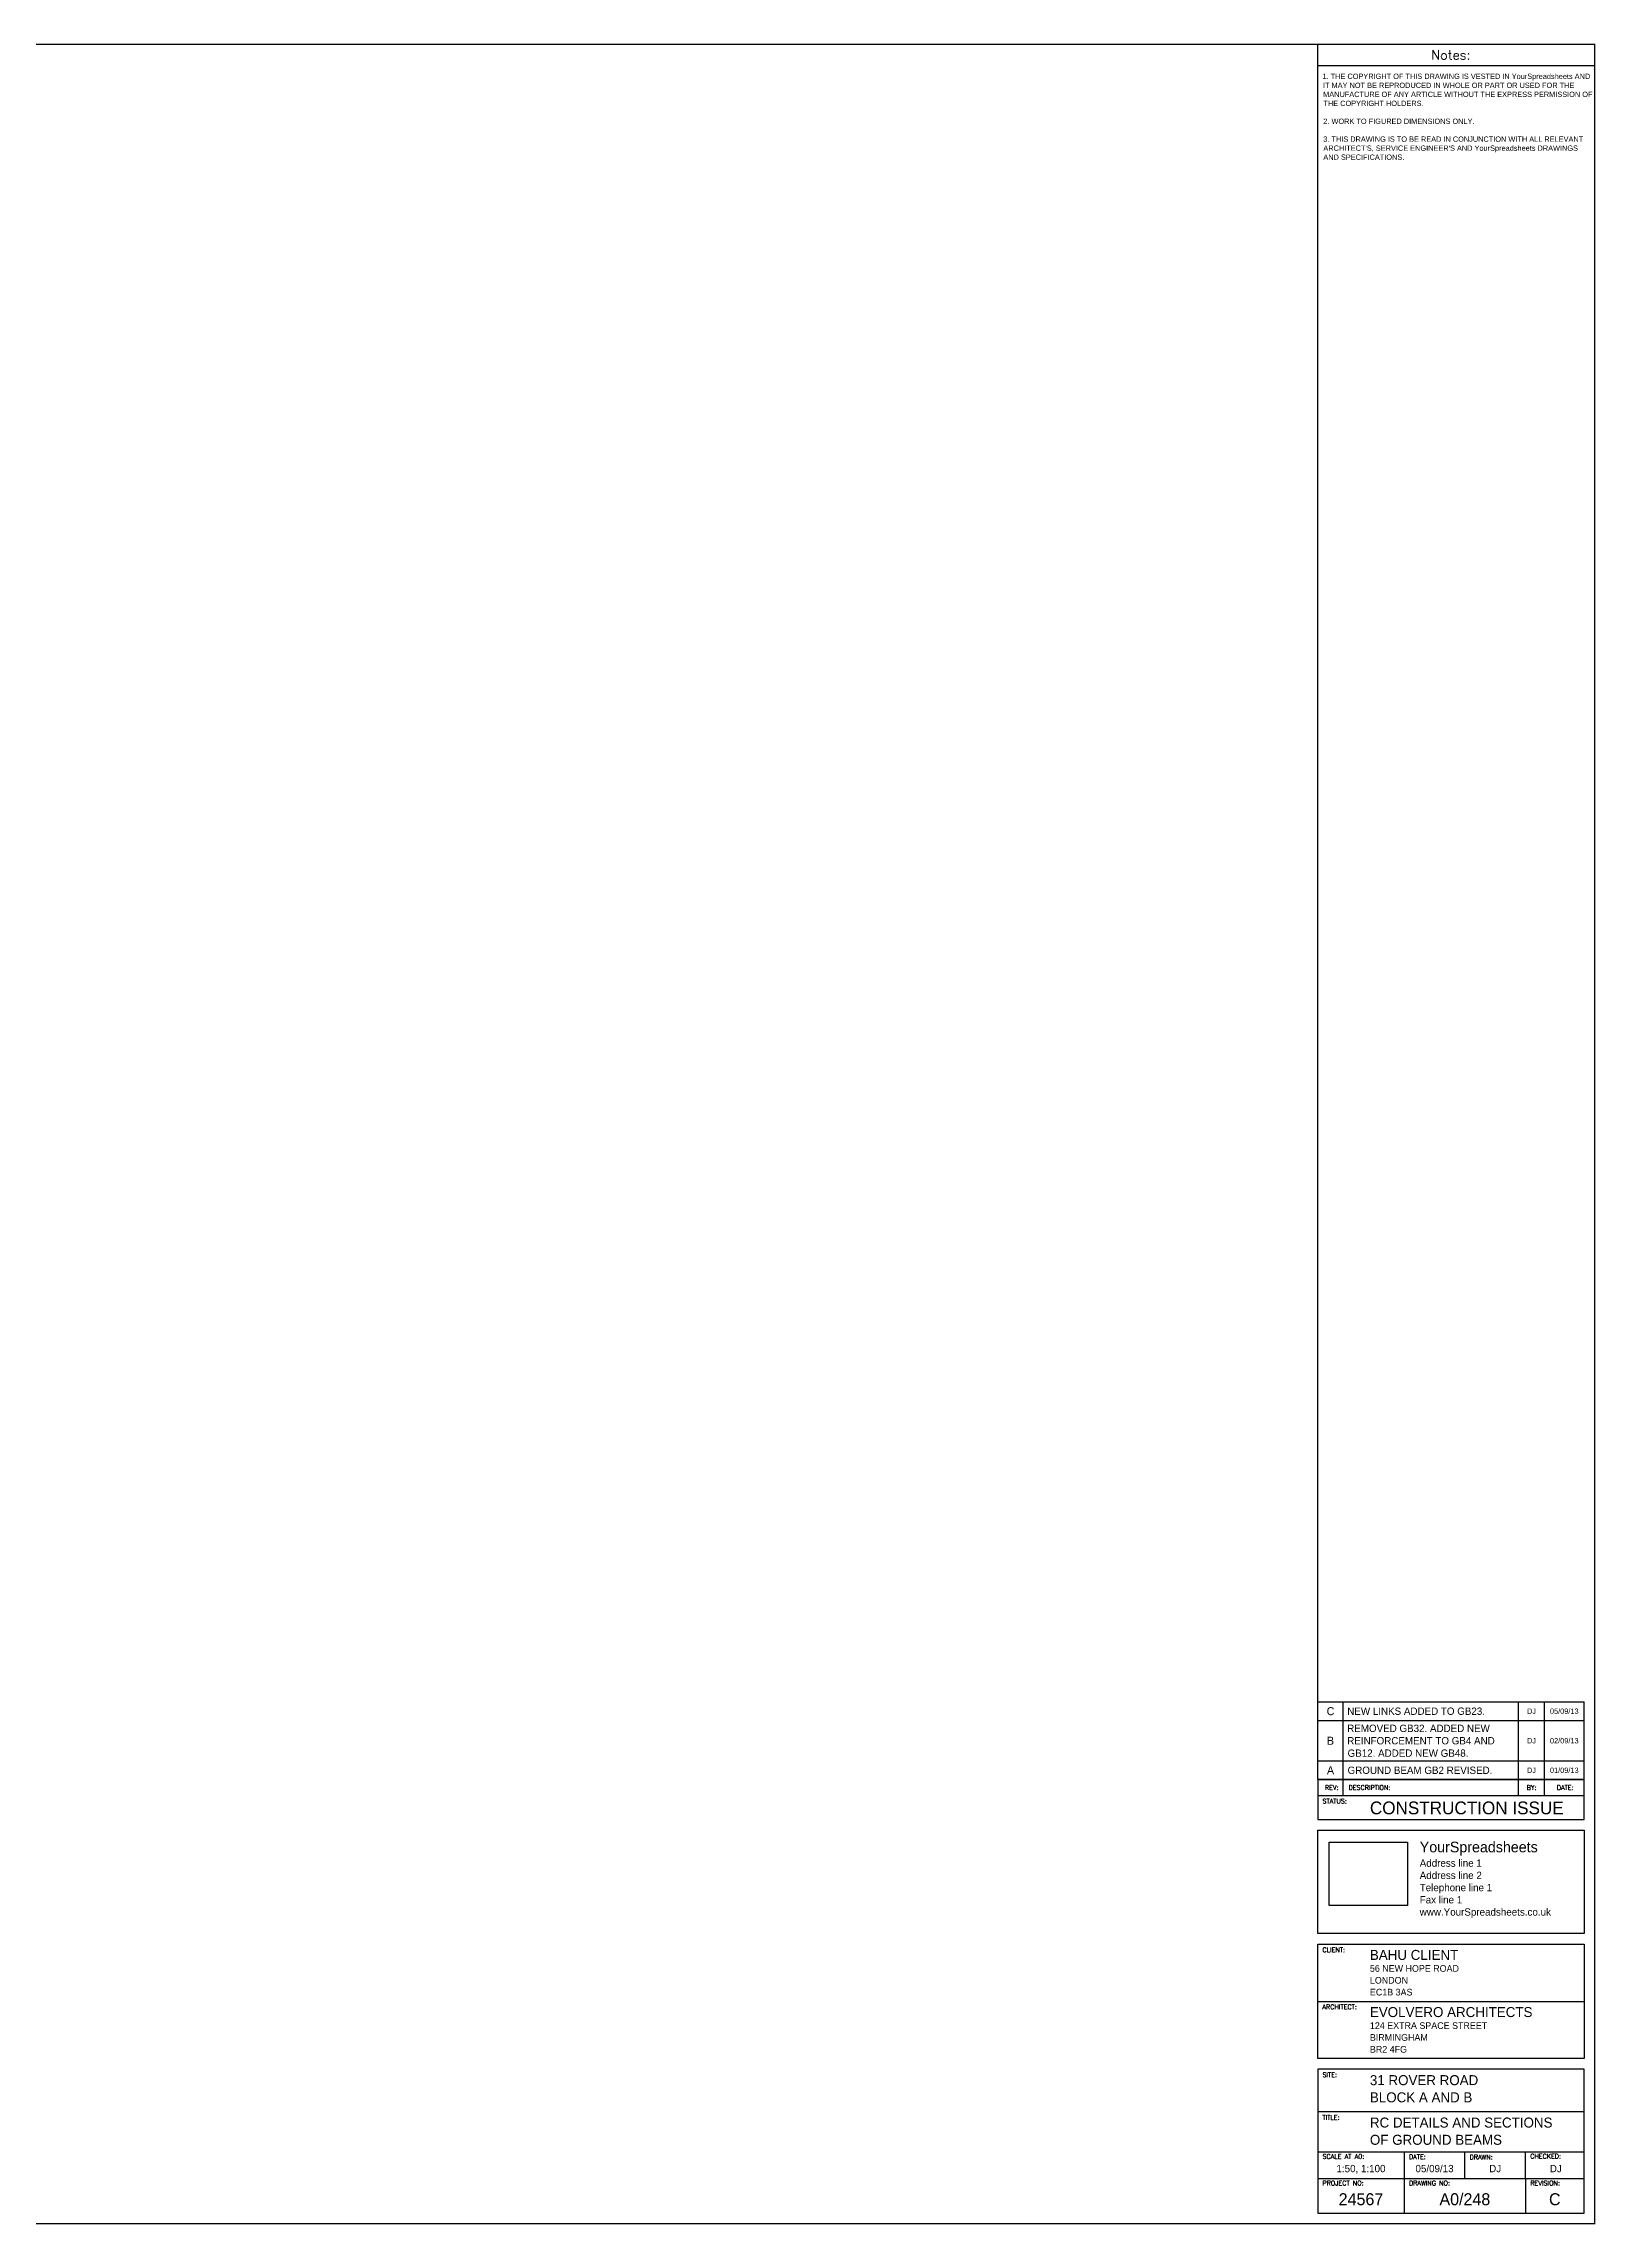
# Paper-space layout 'A0' of a CAD drawing. Extents: x -172 to 993, y -118 to 700.
# Drawn here: x 411 to 993, y -118 to 700 of the extents above; entities that cross this region are included whole.
import ezdxf
from ezdxf.enums import TextEntityAlignment as Align

# ---------------------------------------------------------------- set-up
doc = ezdxf.new("R2010")
doc.units = 0
doc.layers.get('0').update_dxf_attribs({"linetype": 'CONTINUOUS'})
for name, color, linetype in [('YS-TEXT-LARGE', 250, 'CONTINUOUS'), ('YS-TEXT-MEDIUM', 6, 'CONTINUOUS'), ('YS-TEXT-SMALL', 2, 'CONTINUOUS'), ('YS-TITLEBLOCK-BORDERS', 154, 'CONTINUOUS'), ('YS-TITLEBLOCK-TEXT-NONEDITABLE', 154, 'CONTINUOUS')]:
    doc.layers.add(name, color=color, linetype=linetype)
doc.styles.add('ROMANS', font='romans.shx')
doc.styles.add('YS TEXT', font='GOTHIC.TTF')
picture_1 = doc.add_image_def('image1.jpg', size_in_pixel=(739, 600))

# ---------------------------------------------------------------- blocks, each defined once
blk = doc.blocks.new('*U2')
at = {"layer": 'YS-TITLEBLOCK-BORDERS'}
for points in [[(0, 7), (100, 7)], [(0, 0), (0, 7)], [(0, 0), (100, 0)], [(9.61, 0), (9.61, 7)], [(75.41, 0), (75.41, 7)], [(85.13, 0), (85.13, 7)], [(100, 0), (100, 7)]]:
    blk.add_lwpolyline(points, dxfattribs=at)
at = {"layer": 'YS-TEXT-SMALL', "style": 'YS TEXT'}
for tag, height, p in [('rev', 3, (4.8, 3.5)), ('by', 2, (80.27, 3.5)), ('date', 2, (92.57, 3.5))]:
    blk.add_attdef(tag, text='', height=height, dxfattribs=at).set_placement(p, align=Align.MIDDLE_CENTER)
blk.add_attdef('description_001', (11.23, 2.44), '', height=2.75, dxfattribs=at)
blk = doc.blocks.new('*U3')
at = {"layer": 'YS-TITLEBLOCK-BORDERS'}
for points in [[(0, 15.17), (100, 15.17)], [(0, 0), (0, 15.17)], [(9.61, 0), (9.61, 15.17)], [(75.41, 0), (75.41, 15.17)], [(85.13, 0), (85.13, 15.17)], [(100, 0), (100, 15.17)], [(0, 0), (100, 0)]]:
    blk.add_lwpolyline(points, dxfattribs=at)
at = {"layer": 'YS-TEXT-SMALL', "style": 'YS TEXT'}
for tag, height, p in [('rev', 3, (4.8, 7.59)), ('by', 2, (80.27, 7.59)), ('date', 2, (92.57, 7.59))]:
    blk.add_attdef(tag, text='', height=height, dxfattribs=at).set_placement(p, align=Align.MIDDLE_CENTER)
blk.add_attdef('description_001', (11.23, 6.52), '', height=2.75, dxfattribs=at)
blk = doc.blocks.new('*U15')
at = {"layer": 'YS-TITLEBLOCK-BORDERS', "linetype": 'Continuous'}
for p, q in [((1063.17, 818.36), (1163.17, 818.36)), ((1063.17, 810.36), (1167.17, 810.36)), ((1072.78, 161.16), (1072.78, 167.16)), ((1138.58, 161.16), (1138.58, 167.16)), ((1148.3, 161.16), (1148.3, 167.16)), ((1063.17, 161.16), (1163.17, 161.16)), ((1063.17, 83.95), (1163.17, 83.95)), ((1163.17, 42.5), (1063.17, 42.5)), ((1063.17, 27.5), (1154.17, 27.5)), ((1063.17, 27.5), (1163.17, 27.5)), ((1095.65, 27.5), (1095.65, 17.5)), ((1118.41, 17.5), (1118.41, 27.5)), ((1141.17, 17.5), (1141.17, 27.5)), ((1063.17, 17.5), (1163.17, 17.5)), ((1095.65, 17.5), (1095.65, 4.5)), ((1141.17, 17.5), (1141.17, 4.5))]:
    blk.add_line(p, q, dxfattribs=at)
at = {"layer": 'YS-TITLEBLOCK-BORDERS', "linetype": 'Continuous', "const_width": 0.5}
blk.add_lwpolyline([(2.53, 818.36), (1167.17, 818.36), (1167.17, 0.5), (2.53, 0.5)], close=True, dxfattribs=at)
at = {"layer": 'YS-TITLEBLOCK-BORDERS', "linetype": 'Continuous'}
for points in [[(1163.17, 167.16), (1063.17, 167.16), (1063.17, 818.36)], [(1063.17, 167.16), (1063.17, 152.16), (1163.17, 152.16), (1163.17, 167.16), (1063.17, 167.16)], [(1163.17, 4.5), (1163.17, 58.5), (1063.17, 58.5), (1063.17, 4.5), (1163.17, 4.5)]]:
    blk.add_lwpolyline(points, dxfattribs=at)
for points in [[(1063.17, 148.16), (1163.17, 148.16), (1163.17, 109.41), (1063.17, 109.41)], [(1063.17, 105.41), (1163.17, 105.41), (1163.17, 62.5), (1063.17, 62.5)]]:
    blk.add_lwpolyline(points, close=True, dxfattribs=at)
at = {"layer": 'YS-TEXT-LARGE', "linetype": 'Continuous', "insert": (1101.47, 143.87), "char_height": 9, "attachment_point": 1, "style": 'YS TEXT'}
blk.add_mtext('{\\H0.44444x;YourSpreadsheets\\P\\H0.68751x;Address line 1\\PAddress line 2\\PTelephone line 1\\PFax line 1\\Pwww.YourSpreadsheets.co.uk }', dxfattribs=at)
at = {"layer": 'YS-TEXT-MEDIUM', "style": 'YS TEXT'}
for tag, p, height in [('status', (1082.77, 154.14), 4.8), ('client1', (1082.77, 99.5), 3.75), ('client2', (1082.77, 95.05), 2.5), ('client3', (1082.77, 90.6), 2.5), ('client4', (1082.77, 86.14), 2.5), ('architect1', (1082.77, 78.05), 3.75), ('architect2', (1082.77, 73.6), 2.5), ('architect3', (1082.77, 69.14), 2.5), ('architect4', (1082.77, 64.69), 2.5), ('site1', (1082.77, 52.5), 3.75), ('site2', (1082.77, 46.05), 3.75), ('site-single-line', (1082.77, 48.07), 4.8), ('title1', (1082.77, 36.58), 3.75), ('title2', (1082.77, 30.12), 3.75), ('title-single-line', (1082.77, 31.86), 4.8)]:
    blk.add_attdef(tag, p, '', height=height, dxfattribs=at)
for tag, height, p in [('scale', 2.75, (1079.41, 21.2)), ('date', 2.75, (1107.03, 21.2)), ('drawn', 2.75, (1129.79, 21.2)), ('checked', 2.75, (1152.55, 21.2)), ('project_number', 4.5, (1079.41, 9.69)), ('drawing_number', 4.5, (1118.41, 9.69)), ('revision', 4.5, (1152.17, 9.69))]:
    blk.add_attdef(tag, text='', height=height, dxfattribs=at).set_placement(p, align=Align.MIDDLE_CENTER)
at = {"layer": 'YS-TEXT-SMALL', "style": 'YS TEXT'}
for tag, p in [('NOTES_001', (1064.96, 805.35)), ('NOTES_002', (1065.14, 801.97)), ('NOTES_003', (1065.2, 798.58)), ('NOTES_004', (1065.31, 795.2)), ('NOTES_005', (1065.27, 788.48)), ('NOTES_006', (1065.26, 781.76)), ('NOTES_007', (1065.29, 778.38)), ('NOTES_008', (1065.29, 775))]:
    blk.add_attdef(tag, p, '', height=2, dxfattribs=at)
at = {"layer": 'YS-TITLEBLOCK-TEXT-NONEDITABLE', "linetype": 'Continuous', "style": 'ROMANS'}
for s, insert, char_height, width, attachment_point in [('Notes:', (1113.17, 814.36), 3.5, 68.47, 5), ('REV:', (1068.42, 164.16), 1.75, 42.25, 5), ('DESCRIPTION:', (1074.75, 164.16), 1.75, 42.25, 4), ('BY:', (1143.47, 164.16), 1.75, 42.25, 5), ('DATE:', (1156.08, 164.16), 1.75, 42.25, 5), ('STATUS:', (1064.95, 159.93), 1.75, 37.6786, 1), ('CLIENT:', (1064.95, 104.17), 1.75, 37.6786, 1), ('ARCHITECT:', (1064.95, 82.72), 1.75, 37.6786, 1), ('SITE:', (1064.95, 57.27), 1.75, 37.6786, 1), ('TITLE:', (1064.95, 41.27), 1.75, 37.6786, 1), ('SCALE AT A0:', (1064.95, 26.65), 1.75, 37.6786, 1), ('DATE:', (1097.43, 26.52), 1.75, 37.4556, 1), ('DRAWN:', (1120.19, 26.38), 1.75, 37.6786, 1), ('CHECKED:', (1142.95, 26.67), 1.75, 37.6786, 1), ('PROJECT NO:', (1064.95, 16.62), 1.75, 37.6786, 1), ('DRAWING NO:', (1097.44, 16.62), 1.75, 37.6786, 1), ('REVISION:', (1142.99, 16.62), 1.75, 37.6786, 1)]:
    blk.add_mtext(s, dxfattribs=dict(at, insert=insert, char_height=char_height, width=width, attachment_point=attachment_point))
image = blk.add_image(picture_1, insert=(1067.52, 119.93), size_in_units=(29.31, 23.79))
image.dxf.flags = 7

psp = doc.layouts.new('A0')

# ---------------------------------------------------------------- block references
ref = psp.add_blockref('*U15', (-174.18, -118.46))
ref.add_attrib('client1', 'BAHU CLIENT', (908.58, -18.96), dxfattribs={"layer": 'YS-TEXT-MEDIUM', "height": 3.75, "style": 'YS TEXT'})
ref.add_attrib('client2', '56 NEW HOPE ROAD', (908.58, -23.41), dxfattribs={"layer": 'YS-TEXT-MEDIUM', "height": 2.5, "style": 'YS TEXT'})
ref.add_attrib('client3', 'LONDON', (908.58, -27.86), dxfattribs={"layer": 'YS-TEXT-MEDIUM', "height": 2.5, "style": 'YS TEXT'})
ref.add_attrib('client4', 'EC1B 3AS', (908.58, -32.31), dxfattribs={"layer": 'YS-TEXT-MEDIUM', "height": 2.5, "style": 'YS TEXT'})
ref.add_attrib('architect1', 'EVOLVERO ARCHITECTS', (908.58, -40.41), dxfattribs={"layer": 'YS-TEXT-MEDIUM', "height": 3.75, "style": 'YS TEXT'})
ref.add_attrib('architect2', '124 EXTRA SPACE STREET', (908.58, -44.86), dxfattribs={"layer": 'YS-TEXT-MEDIUM', "height": 2.5, "style": 'YS TEXT'})
ref.add_attrib('architect3', 'BIRMINGHAM', (908.58, -49.31), dxfattribs={"layer": 'YS-TEXT-MEDIUM', "height": 2.5, "style": 'YS TEXT'})
ref.add_attrib('architect4', 'BR2 4FG', (908.58, -53.77), dxfattribs={"layer": 'YS-TEXT-MEDIUM', "height": 2.5, "style": 'YS TEXT'})
ref.add_attrib('site1', '31 ROVER ROAD', (908.58, -65.96), dxfattribs={"layer": 'YS-TEXT-MEDIUM', "height": 3.75, "style": 'YS TEXT'})
ref.add_attrib('site2', 'BLOCK A AND B', (908.58, -72.41), dxfattribs={"layer": 'YS-TEXT-MEDIUM', "height": 3.75, "style": 'YS TEXT'})
ref.add_attrib('title1', 'RC DETAILS AND SECTIONS', (908.58, -81.87), dxfattribs={"layer": 'YS-TEXT-MEDIUM', "height": 3.75, "style": 'YS TEXT'})
ref.add_attrib('title2', 'OF GROUND BEAMS', (908.58, -88.34), dxfattribs={"layer": 'YS-TEXT-MEDIUM', "height": 3.75, "style": 'YS TEXT'})
ref.add_attrib('status', 'CONSTRUCTION ISSUE', (908.58, 35.68), dxfattribs={"layer": 'YS-TEXT-MEDIUM', "height": 4.8, "style": 'YS TEXT'})
ref.add_attrib('scale', '1:50, 1:100', dxfattribs={"layer": 'YS-TEXT-MEDIUM', "height": 2.75, "style": 'YS TEXT'}).set_placement((905.23, -97.26), align=Align.MIDDLE_CENTER)
ref.add_attrib('date', '05/09/13', dxfattribs={"layer": 'YS-TEXT-MEDIUM', "height": 2.75, "style": 'YS TEXT'}).set_placement((932.85, -97.26), align=Align.MIDDLE_CENTER)
ref.add_attrib('drawn', 'DJ', dxfattribs={"layer": 'YS-TEXT-MEDIUM', "height": 2.75, "style": 'YS TEXT'}).set_placement((955.61, -97.26), align=Align.MIDDLE_CENTER)
ref.add_attrib('checked', 'DJ', dxfattribs={"layer": 'YS-TEXT-MEDIUM', "height": 2.75, "style": 'YS TEXT'}).set_placement((978.37, -97.26), align=Align.MIDDLE_CENTER)
ref.add_attrib('project_number', '24567', dxfattribs={"layer": 'YS-TEXT-MEDIUM', "height": 4.5, "style": 'YS TEXT'}).set_placement((905.23, -108.77), align=Align.MIDDLE_CENTER)
ref.add_attrib('drawing_number', 'A0/248', dxfattribs={"layer": 'YS-TEXT-MEDIUM', "height": 4.5, "style": 'YS TEXT'}).set_placement((944.23, -108.77), align=Align.MIDDLE_CENTER)
ref.add_attrib('revision', 'C', dxfattribs={"layer": 'YS-TEXT-MEDIUM', "height": 4.5, "style": 'YS TEXT'}).set_placement((977.99, -108.77), align=Align.MIDDLE_CENTER)
ref.add_attrib('NOTES_001', '1. THE COPYRIGHT OF THIS DRAWING IS VESTED IN YourSpreadsheets AND', (890.78, 686.89), dxfattribs={"layer": 'YS-TEXT-SMALL', "height": 2, "style": 'YS TEXT'})
ref.add_attrib('NOTES_002', 'IT MAY NOT BE REPRODUCED IN WHOLE OR PART OR USED FOR THE', (890.96, 683.51), dxfattribs={"layer": 'YS-TEXT-SMALL', "height": 2, "style": 'YS TEXT'})
ref.add_attrib('NOTES_003', 'MANUFACTURE OF ANY ARTICLE WITHOUT THE EXPRESS PERMISSION OF', (891.02, 680.12), dxfattribs={"layer": 'YS-TEXT-SMALL', "height": 2, "style": 'YS TEXT'})
ref.add_attrib('NOTES_004', 'THE COPYRIGHT HOLDERS.', (891.13, 676.74), dxfattribs={"layer": 'YS-TEXT-SMALL', "height": 2, "style": 'YS TEXT'})
ref.add_attrib('NOTES_005', '2. WORK TO FIGURED DIMENSIONS ONLY.', (891.09, 670.02), dxfattribs={"layer": 'YS-TEXT-SMALL', "height": 2, "style": 'YS TEXT'})
ref.add_attrib('NOTES_006', '3. THIS DRAWING IS TO BE READ IN CONJUNCTION WITH ALL RELEVANT', (891.07, 663.31), dxfattribs={"layer": 'YS-TEXT-SMALL', "height": 2, "style": 'YS TEXT'})
ref.add_attrib('NOTES_007', "ARCHITECT'S, SERVICE ENGINEER'S AND YourSpreadsheets DRAWINGS", (891.11, 659.92), dxfattribs={"layer": 'YS-TEXT-SMALL', "height": 2, "style": 'YS TEXT'})
ref.add_attrib('NOTES_008', 'AND SPECIFICATIONS.', (891.11, 656.54), dxfattribs={"layer": 'YS-TEXT-SMALL', "height": 2, "style": 'YS TEXT'})
ref = psp.add_blockref('*U2', (888.99, 70.88))
ref.add_attrib('rev', 'C', dxfattribs={"layer": 'YS-TEXT-SMALL', "height": 3, "style": 'YS TEXT'}).set_placement((893.79, 74.38), align=Align.MIDDLE_CENTER)
ref.add_attrib('description_001', 'NEW LINKS ADDED TO GB23.', (900.09, 73), dxfattribs={"layer": 'YS-TEXT-SMALL', "height": 2.75, "style": 'YS TEXT'})
ref.add_attrib('by', 'DJ', dxfattribs={"layer": 'YS-TEXT-SMALL', "height": 2, "style": 'YS TEXT'}).set_placement((969.26, 74.38), align=Align.MIDDLE_CENTER)
ref.add_attrib('date', '05/09/13', dxfattribs={"layer": 'YS-TEXT-SMALL', "height": 2, "style": 'YS TEXT'}).set_placement((981.55, 74.38), align=Align.MIDDLE_CENTER)
ref = psp.add_blockref('*U3', (888.99, 55.7))
ref.add_attrib('rev', 'B', dxfattribs={"layer": 'YS-TEXT-SMALL', "height": 3, "style": 'YS TEXT'}).set_placement((893.79, 63.29), align=Align.MIDDLE_CENTER)
ref.add_attrib('description_001', 'REMOVED GB32. ADDED NEW', (900.07, 66.57), dxfattribs={"layer": 'YS-TEXT-SMALL', "height": 2.75, "style": 'YS TEXT'})
ref.add_attrib('by', 'DJ', dxfattribs={"layer": 'YS-TEXT-SMALL', "height": 2, "style": 'YS TEXT'}).set_placement((969.26, 63.29), align=Align.MIDDLE_CENTER)
ref.add_attrib('date', '02/09/13', dxfattribs={"layer": 'YS-TEXT-SMALL', "height": 2, "style": 'YS TEXT'}).set_placement((981.55, 63.29), align=Align.MIDDLE_CENTER)
ref.add_attrib('description_002', 'REINFORCEMENT TO GB4 AND', (900.07, 61.92), dxfattribs={"layer": 'YS-TEXT-SMALL', "height": 2.75, "style": 'YS TEXT'})
ref.add_attrib('description_003', 'GB12. ADDED NEW GB48.', (900.21, 57.26), dxfattribs={"layer": 'YS-TEXT-SMALL', "height": 2.75, "style": 'YS TEXT'})
ref = psp.add_blockref('*U2', (888.99, 48.7))
ref.add_attrib('rev', 'A', dxfattribs={"layer": 'YS-TEXT-SMALL', "height": 3, "style": 'YS TEXT'}).set_placement((893.79, 52.2), align=Align.MIDDLE_CENTER)
ref.add_attrib('description_001', 'GROUND BEAM GB2 REVISED.', (900.21, 50.83), dxfattribs={"layer": 'YS-TEXT-SMALL', "height": 2.75, "style": 'YS TEXT'})
ref.add_attrib('by', 'DJ', dxfattribs={"layer": 'YS-TEXT-SMALL', "height": 2, "style": 'YS TEXT'}).set_placement((969.26, 52.2), align=Align.MIDDLE_CENTER)
ref.add_attrib('date', '01/09/13', dxfattribs={"layer": 'YS-TEXT-SMALL', "height": 2, "style": 'YS TEXT'}).set_placement((981.55, 52.2), align=Align.MIDDLE_CENTER)

doc.saveas('drawing.dxf')
